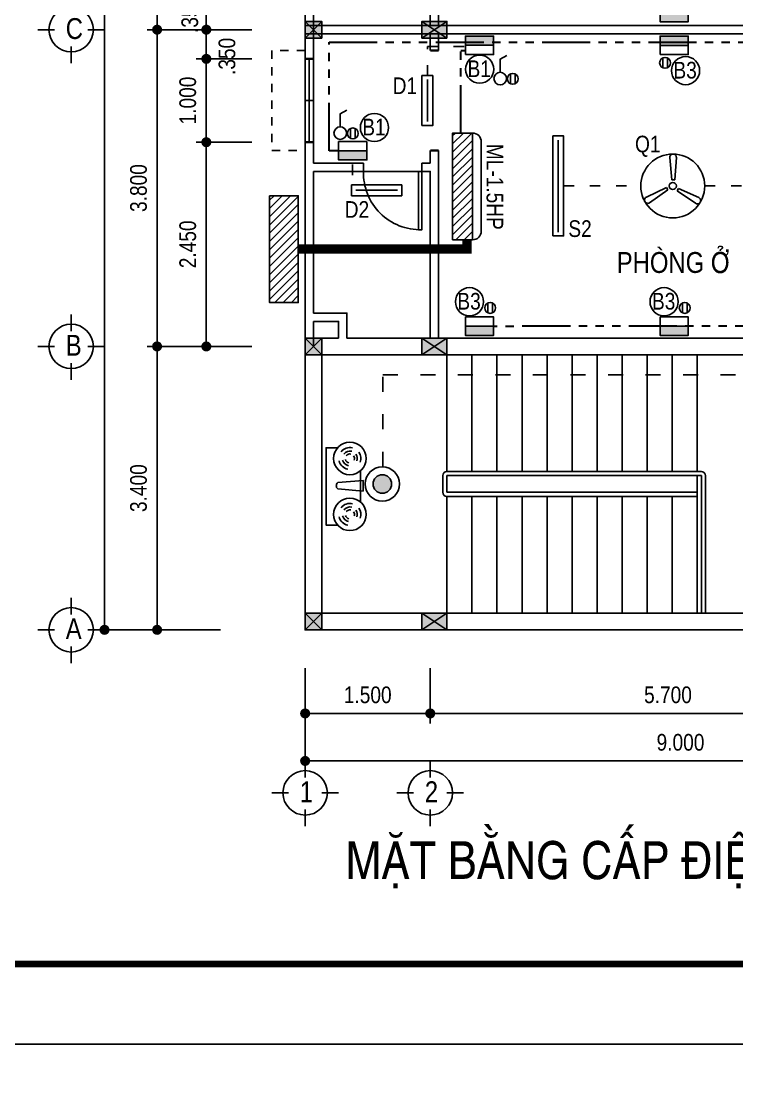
# Model space of a CAD drawing. Header units: millimetres. Extents: x 100 to 288, y -65 to 177.
# Drawn here: x 133.14 to 141.72, y -27.8 to -15.07 of the extents above; entities that cross this region are included whole.
import ezdxf

# ---------------------------------------------------------------- set-up
doc = ezdxf.new("R2010")
doc.units = ezdxf.units.MM
doc.header["$LTSCALE"] = 0.3
doc.header["$MEASUREMENT"] = 0
doc.header["$PDMODE"] = 2
for name, pattern in [('ACAD_ISO03W100', [30, 12, -18]), ('ACAD_ISO04W100', [30, 24, -3, 0, -3]), ('ACAD_ISO06W100', [36, 24, -3, 0, -3, 0, -3, 0, -3])]:
    doc.linetypes.add(name, pattern=pattern)
doc.layers.get('0').update_dxf_attribs({"linetype": 'CONTINUOUS', "lineweight": 13})
doc.layers.get('DEFPOINTS').update_dxf_attribs({"linetype": 'CONTINUOUS', "lineweight": 13})
for name, color, linetype in [('CB-TD-34', 34, 'CONTINUOUS'), ('CHU', 3, 'CONTINUOUS'), ('DEN-24', 24, 'CONTINUOUS'), ('DIM', 4, 'CONTINUOUS'), ('HACTH', 8, 'CONTINUOUS'), ('HATCH', 8, 'CONTINUOUS'), ('KHUNG5', 5, 'CONTINUOUS'), ('KT', 8, 'CONTINUOUS'), ('LAYER 1', 1, 'CONTINUOUS'), ('LAYER1', 1, 'CONTINUOUS'), ('LAYER3', 34, 'CONTINUOUS'), ('LAYER5', 5, 'CONTINUOUS'), ('LAYER7', 7, 'CONTINUOUS'), ('QUAT', 36, 'CONTINUOUS'), ('THIETBI', 25, 'CONTINUOUS'), ('TU DIEN', 3, 'CONTINUOUS'), ('TUONG', 7, 'CONTINUOUS')]:
    doc.layers.add(name, color=color, linetype=linetype)
for name, color, linetype, lineweight in [('DAY CAI', 2, 'ACAD_ISO04W100', 30), ('DAY DEN', 4, 'ACAD_ISO03W100', 25), ('DAY NHANH-90', 90, 'ACAD_ISO06W100', 30)]:
    doc.layers.add(name, color=color, linetype=linetype, lineweight=lineweight)
doc.styles.add('HELVE', font='')
doc.styles.add('HELVE-KT', font='VHELVCN.TTF')
doc.styles.get('HELVE').set_extended_font_data('VNhelvetica')
doc.dimstyles.new('1-100', dxfattribs={"dimtxt": 0.2, "dimasz": 0.12, "dimexe": 0.12, "dimexo": 0.2, "dimgap": 0.12, "dimtad": 1, "dimdec": 3, "dimzin": 4, "dimdsep": 46, "dimtxsty": 'HELVE-KT', "dimblk1": 'DOT', "dimblk2": 'DOT', "dimsah": 1, "dimcen": -0.18, "dimadec": 3, "dimazin": 0, "dimtfac": 1, "dimtdec": 3, "dimtmove": 2, "dimatfit": 3, "dimldrblk": 'DOT', "dimfxl": 0, "dimtolj": 1, "dimtzin": 4, "dimarcsym": 0})

# ---------------------------------------------------------------- blocks, each defined once
blk = doc.blocks.new('_DOT')
at = {"color": 0, "linetype": 'ByBlock'}
blk.add_line((-0.5, 0), (-1, 0), dxfattribs=at)
at = {"color": 0, "linetype": 'ByBlock', "const_width": 0.5}
blk.add_lwpolyline([(-0.25, 0, 1), (0.25, 0, 1)], format="xyb", close=True, dxfattribs=at)
blk = doc.blocks.new('*D935')
at = {"layer": 'DEFPOINTS', "color": 0, "lineweight": -2, "ltscale": 5}
for p in [(136.5480648566008, -22.62929457546011), (138.0480648566008, -22.62929457546011), (138.0480648566008, -23.37156532079712)]:
    blk.add_point(p, dxfattribs=at)
at = {"layer": 'LAYER 1', "color": 0, "lineweight": -2, "ltscale": 5}
for p, q in [((136.5480648566008, -22.82929457546011), (136.5480648566008, -23.49156532079712)), ((138.0480648566008, -22.82929457546011), (138.0480648566008, -23.49156532079712)), ((136.6680648566008, -23.37156532079712), (137.9280648566008, -23.37156532079712))]:
    blk.add_line(p, q, dxfattribs=at)
at = {"layer": 'LAYER 1', "color": 0, "lineweight": -2, "ltscale": 5, "xscale": 0.12, "yscale": 0.12, "zscale": 0.12, "rotation": 180}
blk.add_blockref('_DOT', (136.5480648566008, -23.37156532079712), dxfattribs=at)
at = {"layer": 'LAYER 1', "color": 0, "lineweight": -2, "ltscale": 5, "xscale": 0.12, "yscale": 0.12, "zscale": 0.12}
blk.add_blockref('_DOT', (138.0480648566008, -23.37156532079712), dxfattribs=at)
at = {"layer": 'LAYER 1', "color": 0, "ltscale": 5, "insert": (137.2980648566008, -23.14943198746379), "char_height": 0.2, "attachment_point": 5, "style": 'HELVE-KT'}
blk.add_mtext('\\A1;1.500', dxfattribs=at)
blk = doc.blocks.new('*D936')
at = {"layer": 'DEFPOINTS', "color": 0, "lineweight": -2, "ltscale": 5}
for p in [(138.0480648566008, -22.62929457546011), (143.7480648566125, -22.62929457546011), (143.7480648566125, -23.37156532079712)]:
    blk.add_point(p, dxfattribs=at)
at = {"layer": 'LAYER 1', "color": 0, "lineweight": -2, "ltscale": 5}
for p, q in [((138.0480648566008, -22.82929457546011), (138.0480648566008, -23.49156532079712)), ((143.7480648566125, -22.82929457546011), (143.7480648566125, -23.49156532079712)), ((138.1680648566008, -23.37156532079712), (143.6280648566125, -23.37156532079712))]:
    blk.add_line(p, q, dxfattribs=at)
at = {"layer": 'LAYER 1', "color": 0, "lineweight": -2, "ltscale": 5, "xscale": 0.12, "yscale": 0.12, "zscale": 0.12, "rotation": 180}
blk.add_blockref('_DOT', (138.0480648566008, -23.37156532079712), dxfattribs=at)
at = {"layer": 'LAYER 1', "color": 0, "lineweight": -2, "ltscale": 5, "xscale": 0.12, "yscale": 0.12, "zscale": 0.12}
blk.add_blockref('_DOT', (143.7480648566125, -23.37156532079712), dxfattribs=at)
at = {"layer": 'LAYER 1', "color": 0, "ltscale": 5, "insert": (140.8980648566067, -23.14943198746379), "char_height": 0.2, "attachment_point": 5, "style": 'HELVE-KT'}
blk.add_mtext('\\A1;5.700', dxfattribs=at)
blk = doc.blocks.new('*D937')
at = {"layer": 'DEFPOINTS', "color": 0, "lineweight": -2, "ltscale": 5}
for p in [(134.7730308263563, -18.96865397183024), (135.7348496554623, -18.96865397183024), (135.7348496554623, -22.36865397179531)]:
    blk.add_point(p, dxfattribs=at)
at = {"layer": 'LAYER 1', "color": 0, "lineweight": -2, "ltscale": 5}
for p, q in [((135.5348496554623, -18.96865397183024), (134.6530308263563, -18.96865397183024)), ((134.7730308263563, -22.24865397179531), (134.7730308263563, -19.08865397183024)), ((135.5348496554623, -22.36865397179531), (134.6530308263563, -22.36865397179531))]:
    blk.add_line(p, q, dxfattribs=at)
at = {"layer": 'LAYER 1', "color": 0, "lineweight": -2, "ltscale": 5, "xscale": 0.12, "yscale": 0.12, "zscale": 0.12}
for p, rotation in [((134.7730308263563, -18.96865397183024), 90), ((134.7730308263563, -22.36865397179531), 270)]:
    blk.add_blockref('_DOT', p, dxfattribs=dict(at, rotation=rotation))
at = {"layer": 'LAYER 1', "color": 0, "ltscale": 5, "insert": (134.5508974930229, -20.66865397181275), "char_height": 0.2, "attachment_point": 5, "rotation": 90, "style": 'HELVE-KT'}
blk.add_mtext('\\A1;3.400', dxfattribs=at)
blk = doc.blocks.new('*D938')
at = {"layer": 'DEFPOINTS', "color": 0, "lineweight": -2, "ltscale": 5}
for p in [(134.7730308263563, -15.16865397184188), (135.7348496554623, -15.16865397184188), (135.7348496554623, -18.96865397183024)]:
    blk.add_point(p, dxfattribs=at)
at = {"layer": 'LAYER 1', "color": 0, "lineweight": -2, "ltscale": 5}
for p, q in [((135.5348496554623, -15.16865397184188), (134.6530308263563, -15.16865397184188)), ((134.7730308263563, -18.84865397183023), (134.7730308263563, -15.28865397184188)), ((135.5348496554623, -18.96865397183024), (134.6530308263563, -18.96865397183024))]:
    blk.add_line(p, q, dxfattribs=at)
at = {"layer": 'LAYER 1', "color": 0, "lineweight": -2, "ltscale": 5, "xscale": 0.12, "yscale": 0.12, "zscale": 0.12}
for p, rotation in [((134.7730308263563, -15.16865397184188), 90), ((134.7730308263563, -18.96865397183024), 270)]:
    blk.add_blockref('_DOT', p, dxfattribs=dict(at, rotation=rotation))
at = {"layer": 'LAYER 1', "color": 0, "ltscale": 5, "insert": (134.5508974930229, -17.06865397183604), "char_height": 0.2, "attachment_point": 5, "rotation": 90, "style": 'HELVE-KT'}
blk.add_mtext('\\A1;3.800', dxfattribs=at)
blk = doc.blocks.new('*D939')
at = {"layer": 'DEFPOINTS', "color": 0, "lineweight": -2, "ltscale": 5}
for p in [(134.7730308263563, -11.36865397185352), (135.7348496554623, -11.36865397185352), (135.7348496554623, -15.16865397184188)]:
    blk.add_point(p, dxfattribs=at)
at = {"layer": 'LAYER 1', "color": 0, "lineweight": -2, "ltscale": 5}
for p, q in [((135.5348496554623, -11.36865397185352), (134.6530308263563, -11.36865397185352)), ((134.7730308263563, -15.04865397184188), (134.7730308263563, -11.48865397185352)), ((135.5348496554623, -15.16865397184188), (134.6530308263563, -15.16865397184188))]:
    blk.add_line(p, q, dxfattribs=at)
at = {"layer": 'LAYER 1', "color": 0, "lineweight": -2, "ltscale": 5, "xscale": 0.12, "yscale": 0.12, "zscale": 0.12}
for p, rotation in [((134.7730308263563, -11.36865397185352), 90), ((134.7730308263563, -15.16865397184188), 270)]:
    blk.add_blockref('_DOT', p, dxfattribs=dict(at, rotation=rotation))
at = {"layer": 'LAYER 1', "color": 0, "ltscale": 5, "insert": (134.5508974930229, -13.26865397184768), "char_height": 0.2, "attachment_point": 5, "rotation": 90, "style": 'HELVE-KT'}
blk.add_mtext('\\A1;3.800', dxfattribs=at)
blk = doc.blocks.new('*D943')
at = {"layer": 'DEFPOINTS', "color": 0, "lineweight": -2, "ltscale": 5}
for p in [(134.1428496807494, 0.1313460282046893), (135.1127983539482, 0.131346028204689), (135.1127983539482, -22.36865397179531)]:
    blk.add_point(p, dxfattribs=at)
at = {"layer": 'LAYER 1', "color": 0, "lineweight": -2, "ltscale": 5}
for p, q in [((134.9127983539482, 0.131346028204689), (134.0228496807493, 0.1313460282046893)), ((134.1428496807494, -22.24865397179531), (134.1428496807494, 0.01134602820468927)), ((134.9127983539482, -22.36865397179531), (134.0228496807493, -22.36865397179531))]:
    blk.add_line(p, q, dxfattribs=at)
at = {"layer": 'LAYER 1', "color": 0, "lineweight": -2, "ltscale": 5, "xscale": 0.12, "yscale": 0.12, "zscale": 0.12}
for p, rotation in [((134.1428496807494, 0.1313460282046893), 90), ((134.1428496807494, -22.36865397179531), 270)]:
    blk.add_blockref('_DOT', p, dxfattribs=dict(at, rotation=rotation))
at = {"layer": 'LAYER 1', "color": 0, "ltscale": 5, "insert": (133.920716347362, -10.70764366051912), "char_height": 0.2, "attachment_point": 5, "rotation": 90, "style": 'HELVE-KT'}
blk.add_mtext('\\A1;22.500', dxfattribs=at)
blk = doc.blocks.new('*D945')
at = {"layer": 'DEFPOINTS', "color": 0, "lineweight": -2, "ltscale": 5}
for p in [(136.5480648566008, -23.22390459877238), (145.5480648566008, -23.22390459877238), (145.5480648566008, -23.94129989258977)]:
    blk.add_point(p, dxfattribs=at)
at = {"layer": 'LAYER 1', "color": 0, "lineweight": -2, "ltscale": 5}
for p, q in [((136.5480648566008, -23.42390459877238), (136.5480648566008, -24.06129989258977)), ((145.5480648566008, -23.42390459877238), (145.5480648566008, -24.06129989258977)), ((136.6680648566008, -23.94129989258977), (145.4280648566008, -23.94129989258977))]:
    blk.add_line(p, q, dxfattribs=at)
at = {"layer": 'LAYER 1', "color": 0, "lineweight": -2, "ltscale": 5, "xscale": 0.12, "yscale": 0.12, "zscale": 0.12, "rotation": 180}
blk.add_blockref('_DOT', (136.5480648566008, -23.94129989258977), dxfattribs=at)
at = {"layer": 'LAYER 1', "color": 0, "lineweight": -2, "ltscale": 5, "xscale": 0.12, "yscale": 0.12, "zscale": 0.12}
blk.add_blockref('_DOT', (145.5480648566008, -23.94129989258977), dxfattribs=at)
at = {"layer": 'LAYER 1', "color": 0, "ltscale": 5, "insert": (141.0480648566008, -23.71916655925644), "char_height": 0.2, "attachment_point": 5, "style": 'HELVE-KT'}
blk.add_mtext('\\A1;9.000', dxfattribs=at)
blk = doc.blocks.new('*D961')
at = {"layer": 'DEFPOINTS', "color": 0, "lineweight": -2, "ltscale": 5}
for p in [(135.3633428385074, -16.51865397181859), (136.1087909174239, -16.51865397181859), (136.1087909174239, -18.96865397183024)]:
    blk.add_point(p, dxfattribs=at)
at = {"layer": 'LAYER 1', "color": 0, "lineweight": -2, "ltscale": 5}
for p, q in [((135.9087909174239, -16.51865397181859), (135.2433428385074, -16.51865397181859)), ((135.3633428385074, -18.84865397183023), (135.3633428385074, -16.63865397181859)), ((135.9087909174239, -18.96865397183023), (135.2433428385074, -18.96865397183023))]:
    blk.add_line(p, q, dxfattribs=at)
at = {"layer": 'LAYER 1', "color": 0, "lineweight": -2, "ltscale": 5, "xscale": 0.12, "yscale": 0.12, "zscale": 0.12}
for p, rotation in [((135.3633428385074, -16.51865397181859), 90), ((135.3633428385074, -18.96865397183023), 270)]:
    blk.add_blockref('_DOT', p, dxfattribs=dict(at, rotation=rotation))
at = {"layer": 'LAYER 1', "color": 0, "ltscale": 5, "insert": (135.141209505174, -17.74365397182439), "char_height": 0.2, "attachment_point": 5, "rotation": 90, "style": 'HELVE-KT'}
blk.add_mtext('\\A1;2.450', dxfattribs=at)
blk = doc.blocks.new('*D962')
at = {"layer": 'DEFPOINTS', "color": 0, "lineweight": -2, "ltscale": 5}
for p in [(135.3633428385074, -15.51865397181859), (136.1087909174239, -15.51865397181859), (136.1087909174239, -16.51865397181859)]:
    blk.add_point(p, dxfattribs=at)
at = {"layer": 'LAYER 1', "color": 0, "lineweight": -2, "ltscale": 5}
for p, q in [((135.9087909174239, -15.51865397181859), (135.2433428385074, -15.51865397181859)), ((135.3633428385074, -16.39865397181859), (135.3633428385074, -15.63865397181859)), ((135.9087909174239, -16.51865397181859), (135.2433428385074, -16.51865397181859))]:
    blk.add_line(p, q, dxfattribs=at)
at = {"layer": 'LAYER 1', "color": 0, "lineweight": -2, "ltscale": 5, "xscale": 0.12, "yscale": 0.12, "zscale": 0.12}
for p, rotation in [((135.3633428385074, -15.51865397181859), 90), ((135.3633428385074, -16.51865397181859), 270)]:
    blk.add_blockref('_DOT', p, dxfattribs=dict(at, rotation=rotation))
at = {"layer": 'LAYER 1', "color": 0, "ltscale": 5, "insert": (135.141209505174, -16.01865397181857), "char_height": 0.2, "attachment_point": 5, "rotation": 90, "style": 'HELVE-KT'}
blk.add_mtext('\\A1;1.000', dxfattribs=at)
blk = doc.blocks.new('*D963')
at = {"layer": 'DEFPOINTS', "color": 0, "lineweight": -2, "ltscale": 5}
for p in [(135.3633428385074, -15.16865397184188), (136.1087909174239, -15.16865397184188), (136.1087909174239, -15.51865397181859)]:
    blk.add_point(p, dxfattribs=at)
at = {"layer": 'LAYER 1', "color": 0, "lineweight": -2, "ltscale": 5}
for p, q in [((135.3633428385074, -15.04865397184188), (135.3633428385074, -14.92865397184188)), ((135.9087909174239, -15.16865397184188), (135.2433428385074, -15.16865397184188)), ((135.3633428385074, -15.51865397181859), (135.3633428385074, -15.16865397184188)), ((135.9087909174239, -15.51865397181859), (135.2433428385074, -15.51865397181859)), ((135.3633428385074, -15.63865397181859), (135.3633428385074, -15.75865397181859))]:
    blk.add_line(p, q, dxfattribs=at)
at = {"layer": 'LAYER 1', "color": 0, "lineweight": -2, "ltscale": 5, "xscale": 0.12, "yscale": 0.12, "zscale": 0.12}
for p, rotation in [((135.3633428385074, -15.16865397184188), 270), ((135.3633428385074, -15.51865397181859), 90)]:
    blk.add_blockref('_DOT', p, dxfattribs=dict(at, rotation=rotation))
at = {"layer": 'LAYER 1', "color": 0, "ltscale": 5, "insert": (135.6115682770323, -15.48901295630526), "char_height": 0.2, "attachment_point": 5, "rotation": 90, "style": 'HELVE-KT'}
blk.add_mtext('\\A1;.350', dxfattribs=at)
blk = doc.blocks.new('*D964')
at = {"layer": 'DEFPOINTS', "color": 0, "lineweight": -2, "ltscale": 5}
for p in [(135.3633428385074, -14.81865397186516), (136.1087909174239, -14.81865397186516), (136.1087909174239, -15.16865397184188)]:
    blk.add_point(p, dxfattribs=at)
at = {"layer": 'LAYER 1', "color": 0, "lineweight": -2, "ltscale": 5}
for p, q in [((135.3633428385074, -14.69865397186516), (135.3633428385074, -14.57865397186516)), ((135.9087909174239, -14.81865397186516), (135.2433428385074, -14.81865397186516)), ((135.3633428385074, -15.16865397184188), (135.3633428385074, -14.81865397186516)), ((135.9087909174239, -15.16865397184188), (135.2433428385074, -15.16865397184188)), ((135.3633428385074, -15.28865397184188), (135.3633428385074, -15.40865397184188))]:
    blk.add_line(p, q, dxfattribs=at)
at = {"layer": 'LAYER 1', "color": 0, "lineweight": -2, "ltscale": 5, "xscale": 0.12, "yscale": 0.12, "zscale": 0.12}
for p, rotation in [((135.3633428385074, -14.81865397186516), 270), ((135.3633428385074, -15.16865397184188), 90)]:
    blk.add_blockref('_DOT', p, dxfattribs=dict(at, rotation=rotation))
at = {"layer": 'LAYER 1', "color": 0, "ltscale": 5, "insert": (135.1656522115809, -14.98510396815868), "char_height": 0.2, "attachment_point": 5, "rotation": 90, "style": 'HELVE-KT'}
blk.add_mtext('\\A1;.350', dxfattribs=at)
blk = doc.blocks.new('1.2')
at = {"layer": 'DEN-24'}
for points in [[(176.5420579941124, 92.72088388754526), (176.5420579941124, 92.85067709602788), (175.342057993967, 92.85067709602788), (175.342057993967, 92.72088388754526)], [(176.5420579941124, 92.72088388754526), (175.342057993967, 92.72088388754526)], [(175.9420579940397, 92.78578049178657), (175.3896246138534, 92.78578049178657)]]:
    blk.add_lwpolyline(points, dxfattribs=at)
at = {"layer": 'DEN-24', "linetype": 'Continuous', "ltscale": 0.08, "const_width": 0.02}
for points in [[(175.9420579940397, 92.78578049178657), (175.3896246138534, 92.78578049178657)], [(175.9420579940397, 92.78578049178657), (176.4944913742261, 92.78578049178657)]]:
    blk.add_lwpolyline(points, dxfattribs=at)
blk = doc.blocks.new('GF')
at = {"layer": 'QUAT', "ltscale": 0.3}
for p, q in [((573.723011797649, 175.5744420374349), (573.70669235013, 175.7964928524023)), ((573.77275383146, 175.796690875473), (573.7507437000535, 175.5740871248629)), ((573.7507437000535, 175.5740871248629), (573.723011797649, 175.5744420374349)), ((573.4817221351866, 175.3965253713088), (573.685507703882, 175.488765913677)), ((573.699066291802, 175.4645719254257), (573.514924368853, 175.3394134618117)), ((573.685507703882, 175.488765913677), (573.699066291802, 175.4645719254257)), ((573.7920160383469, 175.4749304893533), (573.8061893528451, 175.498769565057)), ((573.9737914756413, 175.3445672811086), (573.7920160383469, 175.4749304893533)), ((573.8061893528451, 175.498769565057), (574.0066507232993, 175.4018772136802))]:
    blk.add_line(p, q, dxfattribs=at)
for centre, radius in [((573.7427558141023, 175.5125945092972), 0.3193461039634522), ((573.7427558140917, 175.5125945092886), 0.03560598524443487)]:
    blk.add_circle(centre, radius, dxfattribs=at)
at = {"layer": 'QUAT', "linetype": 'Continuous'}
for centre, start, end in [((573.739715978873, 175.7989644371819), 356.0632902250057, 184.2802034843026), ((573.4962720992817, 175.3667769708276), 116.0632902232476, 304.2802034856005), ((573.9922793641333, 175.3720421198806), 236.0632902225489, 64.28020348497817)]:
    blk.add_arc(centre, 0.03311598988891051, start, end, dxfattribs=at)
blk = doc.blocks.new('BDIEN')
at = {"layer": 'CB-TD-34', "ltscale": 0.3}
blk.add_hatch(color=256, dxfattribs=at).paths.add_polyline_path([(367.6552504533233, 149.8356566117342), (367.6552504533233, 260.5837506291136), (29.80988517189108, 260.5837506291136), (29.80988517189108, 149.8356566117342)])
at = {"layer": 'CB-TD-34'}
for points in [[(367.6552504533233, 39.08756259436705), (367.6552504533233, 260.5837506291136), (29.80988517189108, 260.5837506291136), (29.80988517189108, 39.08756259436705)], [(367.6552504533233, 149.8356566117342), (367.6552504533233, 149.8356566117342), (29.80988517189108, 149.8356566117342), (29.80988517189108, 149.8356566117342)]]:
    blk.add_lwpolyline(points, close=True, dxfattribs=at)
blk = doc.blocks.new('ds')
at = {"layer": 'DEN-24'}
for points in [[(-121917.5551473789, 340881.741051134), (-121917.5551473789, 340881.8708443425), (-121918.1551473789, 340881.8708443425), (-121918.1551473789, 340881.741051134)], [(-121917.5551473789, 340881.741051134), (-121918.1551473789, 340881.741051134)]]:
    blk.add_lwpolyline(points, dxfattribs=at)
at = {"layer": 'DEN-24', "linetype": 'Continuous', "ltscale": 0.08, "const_width": 0.02}
for points in [[(-121917.8551473789, 340881.8059477382), (-121918.107580759, 340881.8059477382)], [(-121917.8551473789, 340881.8059477382), (-121917.6027139987, 340881.8059477382)]]:
    blk.add_lwpolyline(points, dxfattribs=at)
blk = doc.blocks.new('ocam')
at = {"layer": 'CB-TD-34', "ltscale": 0.3}
for p, q in [((2626.681923306965, 1316.331504805984), (2626.681923306965, 1316.232106727188)), ((2626.727430017412, 1316.331504805984), (2626.727430017412, 1316.232106727188))]:
    blk.add_line(p, q, dxfattribs=at)
at = {"layer": 'CB-TD-34', "ltscale": 0.3, "extrusion": (0, 0, -1)}
blk.add_ellipse((2626.704676662272, 1316.281805766607), major_axis=(0.03865041862786909, 0.0386504186278691), ratio=0.999999999996205, start_param=3.926990816989139, end_param=10.21017612416873, dxfattribs=at)
blk = doc.blocks.new('congtac')
at = {"layer": 'CB-TD-34', "ltscale": 0.3}
blk.add_lwpolyline([(2626.568086550857, 1316.342201595171), (2626.568086550857, 1316.473995891355), (2626.633157858869, 1316.508287362299)], dxfattribs=at)
at = {"layer": 'CB-TD-34', "ltscale": 0.3, "extrusion": (0, 0, -1)}
blk.add_ellipse((2626.568086550857, 1316.279287155876), major_axis=(-0.04448722696430421, 0.0444872269643042), ratio=0.9999999999982254, start_param=5.497787143781251, end_param=11.78097245096084, dxfattribs=at)
blk = doc.blocks.new('rtrtr')
at = {"layer": 'LAYER1', "linetype": 'Continuous', "ltscale": 0.08}
blk.add_hatch(color=256, dxfattribs=at).paths.add_polyline_path([(-2873.045723559197, 963.6360267099643, 1), (-2872.85233394857, 963.6360267099643, 1)])
at = {"layer": 'LAYER3'}
blk.add_circle((-2872.949028753883, 963.6360267099643), 0.179314848342212, dxfattribs=at)
at = {"layer": 'THIETBI'}
blk.add_circle((-2872.949028753883, 963.6360267099643), 0.09669480531317731, dxfattribs=at)

msp = doc.modelspace()

# ---------------------------------------------------------------- hatches: boundary and pattern name
at = {"layer": 'LAYER3'}
h = msp.add_hatch(dxfattribs=at)
h.set_pattern_fill('ANSI31', color=256, scale=0.5616000000000002, angle=629.999999999999, style=0)
h.set_pattern_definition([(224.9999999999989, (341.3733101396514, -1452.557485285095), (-0.04963889603929474, 0.04963889603929653), [])])
h.paths.add_polyline_path([(138.5550898294404, -16.40827645483373), (138.3162883951143, -16.40827645483373), (138.3162883951143, -17.68970656080605), (138.5550898294404, -17.68970656080605)])
h = msp.add_hatch(dxfattribs=at)
h.set_pattern_fill('ANSI31', color=256, scale=0.5616000000000002, angle=269.999999999999, style=0)
h.set_pattern_definition([(224.9999999999989, (339.9954292867585, -1453.309782273453), (-0.04963889603929476, 0.04963889603929653), [])])
h.paths.add_polyline_path([(136.4649928319857, -17.16057344319161), (136.1211566213534, -17.16057344319161), (136.1211566213534, -18.4420035480196), (136.4649928319857, -18.4420035480196)])
at = {"layer": 'LAYER7', "lineweight": -2, "ltscale": 0.08}
h = msp.add_hatch(color=256, dxfattribs=at)
h.paths.add_polyline_path([(136.6480648566358, -15.16865397178367), (136.548064856659, -15.06865397186516), (136.5480648566008, -15.26865397181859)])
h.paths.add_polyline_path([(136.6480648565775, -15.16865397184188), (136.548064856659, -15.26865397181859), (136.7480648567289, -15.26865397181859)])
h.paths.add_polyline_path([(136.7480648566125, -15.06865397186516), (136.6480648566358, -15.16865397184188), (136.7480648566125, -15.26865397181859)])
h.paths.add_polyline_path([(136.7480648566125, -15.06865397180695), (136.548064856659, -15.06865397180695), (136.6480648566358, -15.16865397178367)])
h = msp.add_hatch(color=256, dxfattribs=at)
h.paths.add_polyline_path([(137.9480648566241, -15.06865397180695), (137.9480648565077, -15.26865397181859), (138.098064856531, -15.16865397178367)])
h.paths.add_polyline_path([(138.098064856531, -15.16865397184188), (138.2480648565543, -15.06865397180695), (137.9480648566241, -15.06865397180695)])
h.paths.add_polyline_path([(137.9480648565659, -15.26865397181859), (138.2480648566125, -15.26865397181859), (138.098064856531, -15.16865397178367)])
h.paths.add_polyline_path([(138.0980648565892, -15.16865397178367), (138.2480648566125, -15.26865397181859), (138.2480648566125, -15.06865397180695)])
h = msp.add_hatch(color=256, dxfattribs=at)
h.paths.add_polyline_path([(136.6480648566358, -18.96865397177203), (136.548064856659, -18.86865397191173), (136.5480648566008, -19.06865397180695)])
h.paths.add_polyline_path([(136.6480648565775, -18.96865397183024), (136.548064856659, -19.06865397180695), (136.7480648567289, -19.06865397180695)])
h.paths.add_polyline_path([(136.7480648566125, -18.86865397185352), (136.6480648566358, -18.96865397183024), (136.7480648566125, -19.06865397180695)])
h.paths.add_polyline_path([(136.7480648566125, -18.86865397179531), (136.548064856659, -18.86865397179531), (136.6480648566358, -18.96865397177203)])
h = msp.add_hatch(color=256, dxfattribs=at)
h.paths.add_polyline_path([(137.9480648566241, -18.86865397179531), (137.9480648565077, -19.06865397186516), (138.098064856531, -18.96865397177203)])
h.paths.add_polyline_path([(138.098064856531, -18.96865397183024), (138.2480648565543, -18.86865397179531), (137.9480648566241, -18.86865397179531)])
h.paths.add_polyline_path([(137.9480648565659, -19.06865397180695), (138.2480648566125, -19.06865397180695), (138.098064856531, -18.96865397177203)])
h.paths.add_polyline_path([(138.0980648565892, -18.96865397177203), (138.2480648566125, -19.06865397186516), (138.2480648566125, -18.86865397179531)])
h = msp.add_hatch(color=256, dxfattribs=at)
h.paths.add_polyline_path([(136.6480648566358, -22.26865397181859), (136.548064856659, -22.16865397190008), (136.5480648566008, -22.36865397185352)])
h.paths.add_polyline_path([(136.6480648565775, -22.26865397181859), (136.548064856659, -22.36865397179531), (136.7480648567289, -22.36865397179531)])
h.paths.add_polyline_path([(136.7480648566125, -22.16865397190008), (136.6480648566358, -22.26865397181859), (136.7480648566125, -22.36865397179531)])
h.paths.add_polyline_path([(136.7480648566125, -22.16865397184188), (136.548064856659, -22.16865397184188), (136.6480648566358, -22.26865397181859)])
h = msp.add_hatch(color=256, dxfattribs=at)
h.paths.add_polyline_path([(137.9480648566241, -22.16865397184188), (137.9480648565077, -22.36865397185352), (138.098064856531, -22.26865397181859)])
h.paths.add_polyline_path([(138.098064856531, -22.26865397181859), (138.2480648565543, -22.16865397184188), (137.9480648566241, -22.16865397184188)])
h.paths.add_polyline_path([(137.9480648565659, -22.36865397179531), (138.2480648566125, -22.36865397179531), (138.098064856531, -22.26865397181859)])
h.paths.add_polyline_path([(138.0980648565892, -22.26865397181859), (138.2480648566125, -22.36865397185352), (138.2480648566125, -22.16865397184188)])

# ---------------------------------------------------------------- linework, layer by layer
at = {"layer": 'CHU'}
for points in [[(133.5428496807435, -15.16865397184188), (133.342849680761, -15.16865397184188)], [(133.9428496807523, -15.16865397184188), (134.1428496807494, -15.16865397184188)], [(133.7428496807552, -15.36865397179531), (133.7428496807552, -15.56865397186516)], [(133.7428496807552, -18.58532063852795), (133.7428496807552, -18.78532063848138)], [(133.5428496807435, -18.96865397183024), (133.342849680761, -18.96865397183024)], [(133.9428496807523, -18.96865397183024), (134.1428496807494, -18.96865397183024)], [(133.7428496807552, -19.16865397178367), (133.7428496807552, -19.36865397185352)], [(133.7428496807552, -21.98532063849302), (133.7428496807552, -22.18532063844646)], [(133.5428496807435, -22.36865397179531), (133.342849680761, -22.36865397179531)], [(133.9428496807523, -22.36865397179531), (134.1428496807494, -22.36865397179531)], [(133.7428496807552, -22.56865397174874), (133.7428496807552, -22.76865397181859)], [(136.5480648566008, -23.94129989264798), (136.5480648566008, -24.14129989260141)], [(138.0480648566008, -23.94129989258977), (138.0480648566008, -24.1412998925432)], [(136.3480648565892, -24.32463322595027), (136.1480648566067, -24.32463322595027)], [(136.7480648565979, -24.32463322595027), (136.948064856595, -24.32463322595027)], [(137.8480648565892, -24.32463322589206), (137.6480648566067, -24.32463322589206)], [(138.2480648565979, -24.32463322589206), (138.448064856595, -24.32463322589206)], [(136.5480648566008, -24.5246332259037), (136.5480648566008, -24.72463322597355)], [(138.0480648566008, -24.52463322584549), (138.0480648566008, -24.72463322591534)]]:
    msp.add_lwpolyline(points, dxfattribs=at)
for centre in [(133.7428496807552, -15.16865397184188), (133.7428496807552, -18.96865397183024), (133.7428496807552, -22.36865397179531), (136.5480648566008, -24.32463322595027), (138.0480648566008, -24.32463322589206)]:
    msp.add_circle(centre, 0.2666666666666667, dxfattribs=at)
at = {"layer": 'DAY DEN', "ltscale": 0.035}
for points in [[(138.0133252778003, -15.71865397178044), (138.0133252778003, -15.37068187210116), (138.4695387736763, -15.37068187210116)], [(137.1171096142715, -16.78717892411505), (137.1171096142759, -17.03100828939932)], [(139.6454615362804, -17.04365397181277), (140.5723496072903, -17.04365397180254)], [(141.3387802567913, -17.04365397180254), (142.2656683278269, -17.04365397180254)]]:
    msp.add_lwpolyline(points, dxfattribs=at)
at = {"layer": 'DAY DEN', "ltscale": 0.05}
msp.add_lwpolyline([(137.4790124974203, -20.41216890733135), (137.4790124974203, -19.30741316601643), (142.551608387407, -19.30741316601643)], dxfattribs=at)
at = {"layer": 'DAY DEN', "linetype": 'Continuous', "ltscale": 0.08}
for points in [[(136.9372757353779, -20.18362420216135), (136.7999805338378, -20.18362420216135), (136.7999805338378, -21.11203845918726), (136.9372757353779, -21.11203845918726)], [(137.2114835381029, -20.83492763736785), (137.2114835381029, -20.46073502398076)], [(136.9410610861774, -20.60278987889865), (137.2419150208947, -20.57673360617719), (137.2419150208947, -20.70363304586976), (136.9410610861774, -20.67757677395912)]]:
    msp.add_lwpolyline(points, dxfattribs=at)
for centre in [(137.0842111845971, -20.31245105975245), (137.0842111845971, -20.98321160159662)]:
    msp.add_circle(centre, 0.1954133712850962, dxfattribs=at)
for centre, radius, start, end in [((137.0842111845971, -20.31245105975245), 0.1317288240687885, 75.85598170751827, 143.3938344422388), ((137.0842111845971, -20.31245105975245), 0.08875559469363394, 75.85598170751827, 143.3938344422388), ((137.0842111845971, -20.31245105975245), 0.1317288240687885, 339.8688953256136, 35.09927838306842), ((137.0842111845971, -20.31245105975245), 0.1317288240687885, 192.5152864392425, 258.8019147929807), ((137.0842111845971, -20.31245105975245), 0.08875559469363394, 192.5152864392425, 258.8019147929807), ((137.0842111845971, -20.31245105975245), 0.05465726988981241, 192.5152864392425, 258.8019147929807), ((137.0842111845971, -20.31245105975245), 0.05465726988981241, 75.85598170751827, 143.3938344422388), ((137.0842111845971, -20.31245105975245), 0.05465726988981241, 339.8688953256136, 35.09927838306842), ((137.0842111845971, -20.31245105975245), 0.08875559469363394, 339.8688953256136, 35.09927838306842), ((137.0842111845971, -20.98321160159662), 0.1317288240687885, 75.85598170751827, 143.3938344422388), ((137.0842111845971, -20.98321160159662), 0.1317288240687885, 192.5152864392425, 258.8019147929807), ((137.0842111845971, -20.98321160159662), 0.08875559469363394, 192.5152864392425, 258.8019147929807), ((137.0842111845971, -20.98321160159662), 0.08875559469363394, 75.85598170751827, 143.3938344422388), ((137.0842111845971, -20.98321160159662), 0.05465726988981241, 192.5152864392425, 258.8019147929807), ((137.0842111845971, -20.98321160159662), 0.05465726988981241, 75.85598170751827, 143.3938344422388), ((137.0842111845971, -20.98321160159662), 0.05465726988981241, 339.8688953256136, 35.09927838306842), ((137.0842111845971, -20.98321160159662), 0.08875559469363394, 339.8688953256136, 35.09927838306842), ((137.0842111845971, -20.98321160159662), 0.1317288240687885, 339.8688953256136, 35.09927838306842)]:
    msp.add_arc(centre, radius, start, end, dxfattribs=at)
for points in [[(136.9410610861774, -20.60278987889865), (136.9258818228241, -20.61981333914332), (136.9211858430864, -20.64018332622618)], [(136.9410610861774, -20.67757677395912), (136.9258818228241, -20.66055331330881), (136.9211858430864, -20.64018332622618)]]:
    msp.add_spline(points, degree=3, dxfattribs=at)
at = {"layer": 'DAY NHANH-90', "ltscale": 0.08}
for points in [[(136.9479568605676, -16.62107639529041), (136.8368921956105, -16.62107639529041), (136.8368921956105, -15.31739005534745), (143.5557850926616, -15.31739005534744), (143.5557850926616, -18.7246690297966), (138.8056628640043, -18.72768247652877)], [(138.4138330200237, -16.40827645483373), (138.4138330200237, -15.41988728216438), (138.4695387736763, -15.41988728216438)]]:
    msp.add_lwpolyline(points, dxfattribs=at)
at = {"layer": 'DEFPOINTS', "linetype": 'Continuous', "ltscale": 0.08}
for points in [[(116.8575383703167, -27.3410575272635), (158.8575383703167, -27.3410575272635), (158.8575383703167, 2.35894247274814), (116.8575383703167, 2.35894247274814)], [(116.8575383703167, -57.04105752727514), (158.8575383703167, -57.04105752727514), (158.8575383703167, -27.3410575272635), (116.8575383703167, -27.3410575272635)]]:
    msp.add_lwpolyline(points, close=True, dxfattribs=at)
at = {"layer": 'HATCH', "linetype": 'ACAD_ISO03W100', "ltscale": 0.01}
msp.add_lwpolyline([(136.5480648566008, -15.4186539718186), (136.5480648566008, -15.4186539718186), (136.1480648566008, -15.4186539718186), (136.1480648566008, -16.61865397181859), (136.5480648566008, -16.61865397181859)], dxfattribs=at)
at = {"layer": 'KHUNG5', "linetype": 'Continuous', "ltscale": 0.08, "const_width": 0.11232}
msp.add_lwpolyline([(138.4891210472154, -17.68436902479893), (138.4891210472154, -17.8012884956056), (136.4649928319857, -17.8012884956056)], dxfattribs=at)
at = {"layer": 'LAYER3'}
for points in [[(138.3162883951143, -17.68970656080605), (138.3162883951143, -16.40827645483373), (138.5550898294404, -16.40827645483373), (138.5550898294404, -17.68970656080605)], [(136.1211566213534, -17.16057344319161), (136.1211566213534, -18.4420035480196), (136.4649928319857, -18.4420035480196), (136.4649928319857, -17.16057344319161)]]:
    msp.add_lwpolyline(points, close=True, dxfattribs=at)
msp.add_lwpolyline([(138.5550898294404, -17.68970656080605), (138.5550898294404, -16.40827645483373, -0.414213562373095), (138.6601246065095, -16.51331123190289), (138.6601246065095, -17.58467178411852, -0.4142135623730951)], format="xyb", close=True, dxfattribs=at)
at = {"layer": 'LAYER5', "color": 163, "linetype": 'Continuous'}
for p, q in [((136.5480648566008, -15.51865397181859), (136.5480648566008, -16.51865397181859)), ((136.5980648565892, -16.51865397181859), (136.5980648565892, -15.51865397181859)), ((136.6480648565775, -15.51865397181859), (136.6480648565775, -16.51865397181859)), ((136.5480648566008, -16.01865397181859), (136.6480648565193, -16.01865397181859)), ((137.2480648565543, -16.8686539709222), (137.9480648566241, -16.8686539709222)), ((138.2480648564961, -20.46865397177203), (141.2980648564262, -20.46865397177203)), ((138.1980648564495, -20.71865397183024), (138.1980648565077, -20.51865397176039)), ((138.2480648564961, -20.71865397183024), (138.2480648565543, -20.51865397181859)), ((138.2480648565543, -20.51865397181859), (141.298064856368, -20.51865397181859)), ((141.298064856368, -20.51865397181859), (141.2980648564262, -22.16865397184188)), ((141.3480648564146, -20.51865397181859), (141.3480648564146, -22.16865397184188)), ((138.2480648564961, -20.71865397183024), (141.2480648563796, -20.71865397188844)), ((138.2480648564378, -20.76865397181859), (141.2480648564378, -20.76865397181859))]:
    msp.add_line(p, q, dxfattribs=at)
msp.add_lwpolyline([(137.9480648566241, -16.86865397185352), (137.9080648565869, -16.86865397185352), (137.9080648565869, -17.56865397186516), (137.9480648566241, -17.56865397186516)], close=True, dxfattribs=at)
for centre, radius, start, end in [((137.9280648566055, -16.88865397181394), 0.6802940541195461, 178.3153156842848, 271.6846843224066), ((138.2480648564961, -20.51865397181859), 0.05, 90, 179.9999999866598), ((141.2980648564262, -20.51865397181859), 0.05, 0, 90), ((138.2480648564378, -20.71865397183024), 0.05, 180, 270)]:
    msp.add_arc(centre, radius, start, end, dxfattribs=at)
at = {"layer": 'LAYER7', "lineweight": -2, "ltscale": 0.08}
for p, q in [((136.5480648566008, -15.26865397181859), (136.7480648566125, -15.06865397180695)), ((136.5480648566008, -15.06865397180695), (136.7480648566125, -15.26865397181859)), ((137.9480648565659, -15.26865397181859), (138.2480648565543, -15.06865397180695)), ((137.9480648565659, -15.06865397180695), (138.2480648565543, -15.26865397181859)), ((136.5480648566008, -19.06865397180695), (136.7480648566125, -18.86865397179531)), ((136.5480648566008, -18.86865397179531), (136.7480648566125, -19.06865397180695)), ((137.9480648565659, -19.06865397180695), (138.2480648565543, -18.86865397179531)), ((137.9480648565659, -18.86865397179531), (138.2480648565543, -19.06865397180695)), ((138.2480648565543, -20.46865397177203), (138.2480648565543, -19.06865397180695)), ((138.5480648565426, -20.46865397177203), (138.5480648565426, -19.06865397180695)), ((138.848064856531, -20.46865397177203), (138.848064856531, -19.06865397180695)), ((139.1480648565193, -20.46865397177203), (139.1480648565193, -19.06865397180695)), ((139.4480648565077, -20.46865397177203), (139.4480648565077, -19.06865397180695)), ((139.7480648564961, -20.46865397177203), (139.7480648564961, -19.06865397180695)), ((140.0480648564844, -20.46865397177203), (140.0480648564844, -19.06865397180695)), ((140.3480648564728, -20.46865397177203), (140.3480648564728, -19.06865397180695)), ((140.6480648564611, -20.46865397177203), (140.6480648564611, -19.06865397180695)), ((140.9480648564495, -20.46865397177203), (140.9480648564495, -19.06865397180695)), ((141.2480648564378, -20.46865397177203), (141.2480648564378, -19.06865397180695)), ((141.2480648564378, -22.16865397184188), (141.2480648564378, -20.51865397181859)), ((138.2480648565543, -22.16865397184188), (138.2480648565543, -20.76865397181859)), ((138.5480648565426, -22.16865397184188), (138.5480648565426, -20.76865397181859)), ((138.848064856531, -22.16865397184188), (138.848064856531, -20.76865397181859)), ((139.1480648565193, -22.16865397184188), (139.1480648565193, -20.76865397181859)), ((139.4480648565077, -22.16865397184188), (139.4480648565077, -20.76865397181859)), ((139.7480648564961, -22.16865397184188), (139.7480648564961, -20.76865397181859)), ((140.0480648564844, -22.16865397184188), (140.0480648564844, -20.76865397181859)), ((140.3480648564728, -22.16865397184188), (140.3480648564728, -20.76865397181859)), ((140.6480648564611, -22.16865397184188), (140.6480648564611, -20.76865397181859)), ((140.9480648564495, -22.16865397184188), (140.9480648564495, -20.76865397181859)), ((136.5480648566008, -22.36865397179531), (136.7480648566125, -22.16865397184188)), ((136.5480648566008, -22.16865397184188), (136.7480648566125, -22.36865397179531)), ((137.9480648565659, -22.36865397179531), (138.2480648565543, -22.16865397184188)), ((137.9480648565659, -22.16865397184188), (138.2480648565543, -22.36865397179531))]:
    msp.add_line(p, q, dxfattribs=at)
at = {"layer": 'LAYER7', "linetype": 'Continuous', "const_width": 0.08}
msp.add_lwpolyline([(157.8575383703167, 1.396395656303184), (118.6575383703196, 1.396395656303184), (118.6575383703196, -26.37851071076034), (157.8575383703167, -26.37851071076034)], close=True, dxfattribs=at)
at = {"layer": 'LAYER7', "lineweight": -2, "ltscale": 0.08}
for points in [[(136.5480648566008, -15.16865397178367), (136.5480648566008, -14.81865397186516)], [(136.6480648565775, -15.16865397178367), (136.6480648565775, -14.81865397186516)], [(138.0480648566008, -14.91865397184188), (138.0480648566008, -15.11865397185352)], [(138.1480648565775, -14.91865397184188), (138.1480648565775, -15.11865397185352)], [(136.5480648566008, -15.11865397179531), (143.7480648566125, -15.11865397179531)], [(136.5480648566008, -15.16865397184188), (136.5480648566008, -15.51865397181859)], [(136.5480648566008, -15.21865397183024), (143.7480648566125, -15.21865397183024)], [(136.6480648565775, -15.16865397184188), (136.6480648565775, -15.51865397181859)], [(138.0480648566008, -15.41865397184188), (138.0480648566008, -15.21865397183024)], [(138.1480648565775, -15.41865397184188), (138.1480648565775, -15.21865397183024)], [(136.5480648566008, -16.51865397181859), (136.5480648566008, -18.96865397183024)], [(136.6480648565775, -16.51865397181859), (136.6480648565775, -16.76865397181859)], [(138.0480648566008, -16.76865397181859), (138.0480648566008, -16.61865397179531)], [(138.1480648565775, -16.81865397180695), (138.1480648565775, -16.61865397179531)], [(137.2480648565543, -16.76865397181859), (136.6480648565775, -16.76865397181859)], [(137.2480648565543, -16.76865397181859), (136.6480648565775, -16.76865397181859)], [(137.2480648565543, -16.86865397179531), (137.2480648565543, -16.76865397181859)], [(138.0480648566008, -16.76865397181859), (137.9480648566241, -16.76865397181859)], [(138.0480648566008, -16.76865397181859), (137.9480648566241, -16.76865397181859)], [(137.9480648566241, -16.86865397185352), (137.9480648566241, -16.76865397181859)], [(138.1480648565775, -18.86865397179531), (138.1480648565775, -16.76865397181859)], [(137.2480648565543, -16.86865397179531), (136.6480648565775, -16.86865397179531)], [(136.6480648565775, -16.86865397179531), (137.2480648565543, -16.86865397179531)], [(136.6480648565775, -16.86865397179531), (136.6480648565775, -18.56865397180695)], [(138.0480648566008, -16.86865397179531), (137.9480648566241, -16.86865397179531)], [(137.9480648566241, -16.86865397179531), (138.0480648566008, -16.86865397179531)], [(137.0480648565426, -18.86865397179531), (137.0480648565426, -18.56865397180695), (136.6480648565775, -18.56865397180695)], [(136.9480648565659, -18.86865397179531), (136.9480648565659, -18.66865397184188), (136.6480648565775, -18.66865397184188)], [(136.6480648565775, -18.66865397184188), (136.6480648565775, -18.96865397183024)], [(136.5480648566008, -18.86865397179531), (136.9480648565659, -18.86865397179531)], [(136.5480648566008, -22.36865397179531), (136.5480648566008, -18.96865397183024)], [(137.0480648565426, -18.86865397179531), (143.7480648566125, -18.86865397179531)], [(136.5480648566008, -19.06865397180695), (143.8480648565892, -19.06865397180695)], [(136.7480648566125, -22.16865397184188), (136.7480648566125, -19.06865397180695)], [(136.5480648566008, -22.16865397184188), (143.8480648565892, -22.16865397184188)], [(143.8480648565892, -22.36865397179531), (136.5480648566008, -22.36865397179531)]]:
    msp.add_lwpolyline(points, dxfattribs=at)
for points in [[(136.7480648566125, -15.26865397181859), (136.7480648566125, -15.06865397180695), (136.5480648566008, -15.06865397180695), (136.5480648566008, -15.26865397181859)], [(138.2480648565543, -15.26865397181859), (138.2480648565543, -15.06865397180695), (137.9480648565659, -15.06865397180695), (137.9480648565659, -15.26865397181859)], [(138.0480648566008, -18.86865397179531), (138.0480648566008, -16.86865397179531), (138.0480648566008, -16.86865397179531), (138.0480648566008, -18.86865397179531)], [(136.7480648566125, -19.06865397180695), (136.7480648566125, -18.86865397179531), (136.5480648566008, -18.86865397179531), (136.5480648566008, -19.06865397180695)], [(138.2480648565543, -19.06865397180695), (138.2480648565543, -18.86865397179531), (137.9480648565659, -18.86865397179531), (137.9480648565659, -19.06865397180695)], [(136.7480648566125, -22.36865397179531), (136.7480648566125, -22.16865397184188), (136.5480648566008, -22.16865397184188), (136.5480648566008, -22.36865397179531)], [(138.2480648565543, -22.36865397179531), (138.2480648565543, -22.16865397184188), (137.9480648565659, -22.16865397184188), (137.9480648565659, -22.36865397179531)]]:
    msp.add_lwpolyline(points, close=True, dxfattribs=at)
at = {"layer": 'TU DIEN', "linetype": 'Continuous', "ltscale": 0.08}
for centre in [(138.6402818885115, -15.64286350295879), (141.1089953983881, -15.66012219015829), (137.3785104223714, -16.34243066860063), (138.5184609099604, -18.43233438864991), (140.8515515665715, -18.43233438864991)]:
    msp.add_circle(centre, 0.1688244720945752, dxfattribs=at)
at = {"layer": 'TUONG', "linetype": 'ByBlock', "ltscale": 5, "const_width": 0.03}
for points in [[(138.1480648565775, -15.41865397184188), (138.0480648566008, -15.41865397184188)], [(136.6480648565775, -15.51865397181859), (136.5480648566008, -15.51865397181859)], [(136.6480648565775, -16.51865397181859), (136.5480648566008, -16.51865397181859)], [(138.1480648565775, -16.61865397179531), (138.0480648566008, -16.61865397179531)]]:
    msp.add_lwpolyline(points, dxfattribs=at)

# ---------------------------------------------------------------- block references
at = {"layer": 'CB-TD-34', "yscale": 0.001001361990347505, "zscale": 0.00100136178607373, "rotation": 180}
for p, xscale in [((141.1707854236431, -14.81342022008039), 0.001001361990347505), ((136.9198312734304, -16.47103666396066), -0.001001361990347505), ((138.837694767032, -18.57462929846685), 0.001001361990347505), ((141.1707854236431, -18.57462929846685), 0.001001361990347505)]:
    msp.add_blockref('BDIEN', p, dxfattribs=dict(at, xscale=xscale))
at = {"layer": 'CB-TD-34', "xscale": -0.001001361990347505, "yscale": 0.001001361990347505, "zscale": 0.00100136178607373}
for p in [(138.837694767032, -15.50593396033395), (141.1707854236431, -15.50693973853276)]:
    msp.add_blockref('BDIEN', p, dxfattribs=at)
at = {"layer": 'DAY CAI', "xscale": 1.19999999999709, "yscale": 1.200000000011642, "zscale": 1.2}
for name, p in [('congtac', (-3012.995501418784, -1595.290121540837)), ('ocam', (-3011.181726789878, -1595.104283159535)), ('ocam', (-3011.181726789878, -1595.104283159535)), ('ocam', (-3013.008057038006, -1595.296152564529)), ('ocam', (-3013.008057038006, -1595.296152564529)), ('congtac', (-3014.913106718877, -1595.945105683636)), ('ocam', (-3014.9256623381, -1595.951136707329)), ('ocam', (-3014.9256623381, -1595.951136707329)), ('ocam', (-3013.279187773183, -1598.044837057379)), ('ocam', (-3013.279187773183, -1598.044837057379)), ('ocam', (-3010.946097116572, -1598.044837057379)), ('ocam', (-3010.946097116572, -1598.044837057379))]:
    msp.add_blockref(name, p, dxfattribs=at)
at = {"layer": 'DIM', "xscale": -1.199999999982538, "yscale": 1.200000000011642, "zscale": 1.2}
msp.add_blockref('GF', (829.4468718989448, -227.6587673850024), dxfattribs=at)
at = {"layer": 'HACTH', "linetype": 'Continuous', "xscale": -1.152000000007682, "yscale": 1.152000000025145, "zscale": 1.152}
msp.add_blockref('rtrtr', (-3172.164216289998, -1130.72735676592), dxfattribs=at)
at = {"layer": 'HATCH', "lineweight": 35, "xscale": -1, "rotation": 270}
msp.add_blockref('1.2', (46.79478444025253, -192.9857119658525), dxfattribs=at)
at = {"layer": 'KT', "xscale": -1}
for p, rotation in [((-340743.7926224603, 121901.8364934071), 270), ((122055.2607123109, 340864.7100428445), 180)]:
    msp.add_blockref('ds', p, dxfattribs=dict(at, rotation=rotation))

# ---------------------------------------------------------------- texts
at = {"layer": 'LAYER 1', "linetype": 'Continuous', "char_height": 0.2, "width": 3.885527736303004, "attachment_point": 2, "style": 'HELVE-KT'}
for s, insert in [('D1', (137.7436364461976, -15.74131120366462)), ('Q1', (140.6559683762964, -16.44037143420735)), ('D2', (137.1690215440269, -17.22564660756541)), ('S2', (139.843668806436, -17.45526204287933))]:
    msp.add_mtext(s, dxfattribs=dict(at, insert=insert))
at = {"layer": 'LAYER 1', "linetype": 'Continuous', "insert": (138.9229573126244, -17.05353083917453), "char_height": 0.2, "width": 3.885527736303004, "attachment_point": 2, "rotation": 270, "style": 'HELVE-KT'}
msp.add_mtext('ML-1.5HP', dxfattribs=at)
at = {"layer": 'LAYER 1', "linetype": 'Continuous', "ltscale": 0.4, "insert": (137.0328245225537, -24.90595414009908), "char_height": 0.2, "width": 10.80904279272585, "attachment_point": 1, "style": 'HELVE-KT'}
msp.add_mtext('{\\H2.25x;MAËT BAÈNG CAÁP ÑIEÄN LAÀU}  {\\H1.75x;TL : 1/100}', dxfattribs=at)
at = {"layer": 'LAYER1', "linetype": 'Continuous', "ltscale": 0.05, "char_height": 0.25, "attachment_point": 1, "style": 'HELVE-KT'}
for s, insert, width in [('C', (133.67767305905, -15.03011096918522), 13.09733333333333), ('PHOØNG ÔÛ ', (140.2833628187933, -17.8365326090136), 17.4622), ('B', (133.67767305905, -18.83011096917357), 13.09733333333333), ('A', (133.67767305905, -22.23011096913865), 13.09733333333333), ('1', (136.4828882348957, -24.1860902232936), 13.09733333333333), ('2', (137.9828882348957, -24.1860902232354), 13.09733333333333)]:
    msp.add_mtext(s, dxfattribs=dict(at, insert=insert, width=width))
at = {"layer": 'TU DIEN', "linetype": 'Continuous', "ltscale": 0.08, "char_height": 0.2, "attachment_point": 3, "style": 'HELVE'}
for s, insert in [('{\\fVNI-Helve-Condense|b0|i0|c0|p2;B1}', (138.7749668133044, -15.5371397761628)), ('{\\fVNI-Helve-Condense|b0|i0|c0|p2;B3}', (141.243680323181, -15.5543984633623)), ('{\\fVNI-Helve-Condense|b0|i0|c0|p2;B1}', (137.5131953471644, -16.23670694180464)), ('{\\fVNI-Helve-Condense|b0|i0|c0|p2;B3}', (138.6531458347533, -18.32661066185392)), ('{\\fVNI-Helve-Condense|b0|i0|c0|p2;B3}', (140.9862364913645, -18.32661066185392))]:
    msp.add_mtext(s, dxfattribs=dict(at, insert=insert))

# ---------------------------------------------------------------- dimensions: what is measured, and where the dimension line sits
at = {"layer": 'LAYER 1', "ltscale": 5}
for base, p1, p2, picture, middle in [((134.1428496807494, 0.1313460282046893), (135.1127983539482, -22.36865397179531), (135.1127983539482, 0.131346028204689), '*D943', (133.920716347362, -10.70764366051912)), ((135.3633428385074, -14.81865397186516), (136.1087909174239, -15.16865397184188), (136.1087909174239, -14.81865397186516), '*D964', (135.1656522115809, -14.98510396815868)), ((135.3633428385074, -15.16865397184188), (136.1087909174239, -15.51865397181859), (136.1087909174239, -15.16865397184188), '*D963', (135.6115682770323, -15.48901295630526))]:
    dim = msp.add_linear_dim(base=base, p1=p1, p2=p2, angle=90, dimstyle='1-100', dxfattribs=at)
    dim.commit()
    dim.dimension.update_dxf_attribs({"geometry": picture, "text_midpoint": middle, "dimtype": 160})
for base, p1, p2, angle, picture, middle in [((134.7730308263563, -11.36865397185352), (135.7348496554623, -15.16865397184188), (135.7348496554623, -11.36865397185352), 90, '*D939', (134.5508974930229, -13.26865397184768)), ((134.7730308263563, -15.16865397184188), (135.7348496554623, -18.96865397183024), (135.7348496554623, -15.16865397184188), 90, '*D938', (134.5508974930229, -17.06865397183604)), ((135.3633428385074, -15.51865397181859), (136.1087909174239, -16.51865397181859), (136.1087909174239, -15.51865397181859), 90, '*D962', (135.141209505174, -16.01865397181857)), ((135.3633428385074, -16.51865397181859), (136.1087909174239, -18.96865397183024), (136.1087909174239, -16.51865397181859), 90, '*D961', (135.141209505174, -17.74365397182439)), ((134.7730308263563, -18.96865397183024), (135.7348496554623, -22.36865397179531), (135.7348496554623, -18.96865397183024), 90, '*D937', (134.5508974930229, -20.66865397181275)), ((138.0480648566008, -23.37156532079712), (136.5480648566008, -22.62929457546011), (138.0480648566008, -22.62929457546011), 180, '*D935', (137.2980648566008, -23.14943198746379)), ((143.7480648566125, -23.37156532079712), (138.0480648566008, -22.62929457546011), (143.7480648566125, -22.62929457546011), 180, '*D936', (140.8980648566067, -23.14943198746379)), ((145.5480648566008, -23.94129989258977), (136.5480648566008, -23.22390459877238), (145.5480648566008, -23.22390459877238), 180, '*D945', (141.0480648566008, -23.71916655925644))]:
    dim = msp.add_linear_dim(base=base, p1=p1, p2=p2, angle=angle, dimstyle='1-100', dxfattribs=at)
    dim.commit()
    dim.dimension.update_dxf_attribs({"geometry": picture, "text_midpoint": middle})

doc.saveas('drawing.dxf')
